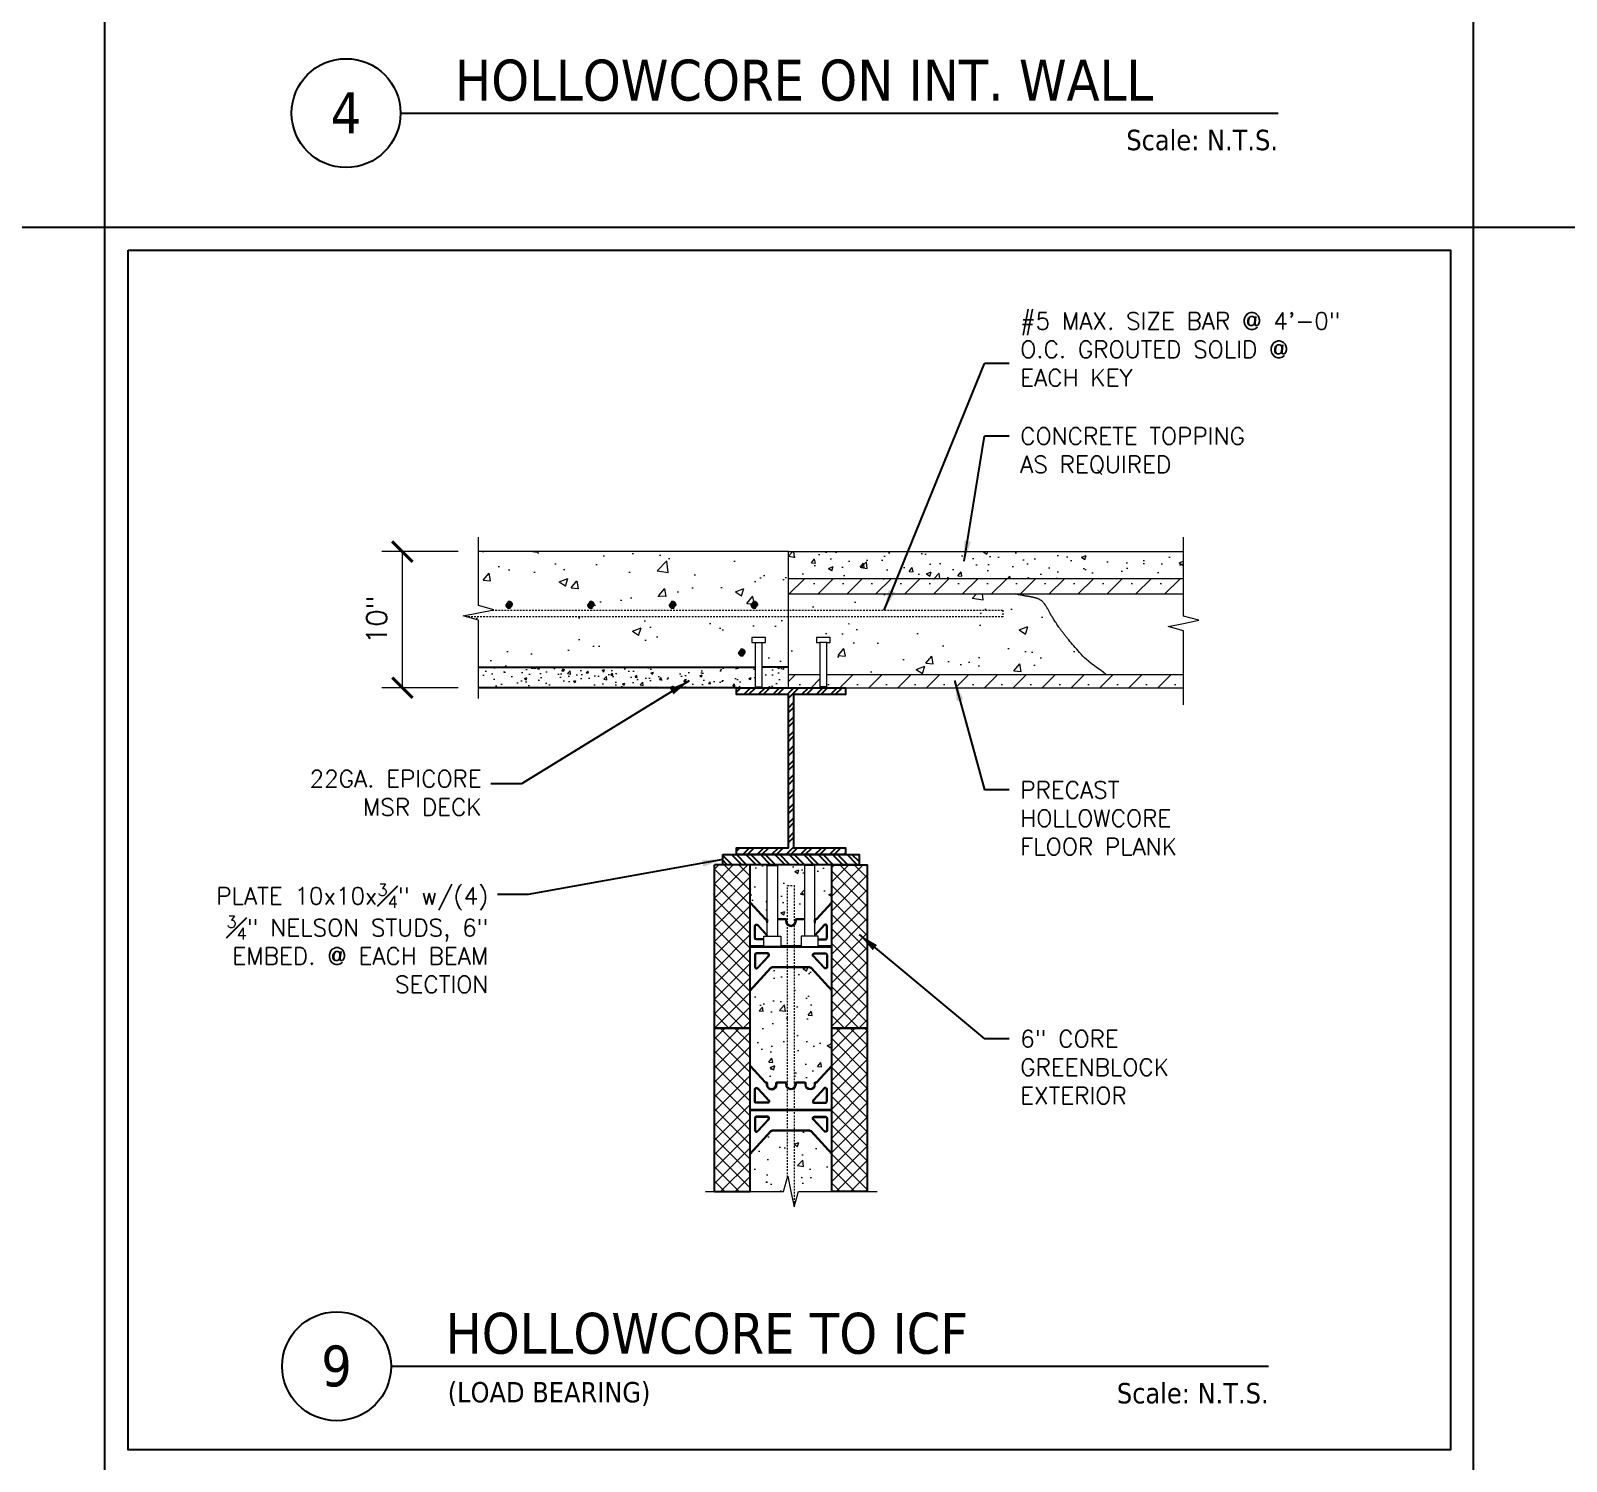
# Model space of a CAD drawing. Header units: inches. Extents: x 2268 to 2841, y -1100 to -676.
# Drawn here: x 2588.1 to 2700.9, y -903.5 to -798.4 of the extents above; entities that cross this region are included whole.
import ezdxf
from ezdxf.enums import TextEntityAlignment as Align

# ---------------------------------------------------------------- set-up
doc = ezdxf.new("R2010")
doc.units = ezdxf.units.IN
doc.header["$MEASUREMENT"] = 0
doc.linetypes.add('DASHED', pattern=[0.75, 0.5, -0.25])
doc.linetypes.add('HIDDEN2', pattern=[0.1875, 0.125, -0.0625])
for name, color, linetype, lineweight in [('A-DETL', 5, 'DASHED', 9), ('A-DETL-GENF', 3, 'Continuous', 9), ('A-DETL-LLIN', 3, 'Continuous', 9), ('Concrete', 3, 'Continuous', 20), ('form', 140, 'Continuous', 13), ('Rebar-V', 7, 'HIDDEN2', 15), ('S', 7, 'Continuous', 13)]:
    doc.layers.add(name, color=color, linetype=linetype, lineweight=lineweight)
for name, color, linetype in [('Anno', 4, 'Continuous'), ('Foam', 7, 'Continuous'), ('S-ANNO', 4, 'Continuous'), ('S-BEAM-STEL', 1, 'Continuous'), ('S-WALL-STEL', 2, 'Continuous'), ('Web', 6, 'Continuous')]:
    doc.layers.add(name, color=color, linetype=linetype)
doc.layers.add('NOPLOT', color=241, linetype='Continuous', plot=False)
doc.styles.add('ROMANS', font='romans.shx')
doc.styles.get("Standard").update_dxf_attribs({"font": 'romans.shx'})
doc.styles.add('Tahoma', font='TAHOMA.TTF')
doc.dimstyles.new('Dim016_Romans', dxfattribs={"dimscale": 16, "dimtxt": 0.09375, "dimasz": 0.09375, "dimexe": 0.09375, "dimexo": 0.09375, "dimgap": 0.0625, "dimtad": 1, "dimdec": 4, "dimzin": 3, "dimdsep": 46, "dimlunit": 4, "dimtxsty": 'ROMANS', "dimblk": 'ARCHTICK', "dimcen": 0, "dimadec": 0, "dimazin": 0, "dimtfac": 0.7, "dimtdec": 4, "dimtofl": 0, "dimtmove": 2, "dimatfit": 2, "dimfxl": 0, "dimtolj": 1, "dimtzin": 0, "dimlwd": 9, "dimlwe": 9, "dimarcsym": 0})
doc.dimstyles.new('IG-1', dxfattribs={"dimscale": 12, "dimtxt": 0.125, "dimasz": 0.125, "dimexe": 0.0625, "dimexo": 0.125, "dimgap": 0.0625, "dimtad": 1, "dimlfac": 1.0005, "dimzin": 9, "dimlunit": 4, "dimtxsty": 'Standard', "dimblk": 'ARCHTICK', "dimcen": 2.5, "dimadec": 0, "dimazin": 0, "dimtfac": 1, "dimtmove": 0, "dimatfit": 3, "dimfxl": 0, "dimfrac": 1, "dimarcsym": 0})
pattern_1 = [(45, (2638.3124, -871.67764), (-0.53033, 0.53033), []), (135, (2638.3124, -871.67764), (-0.53033, -0.53033), [])]
pattern_2 = [(50, (-3089.1923, -1593.8253), (3.5863009, -0.3137607), [0.375, -4.125]), (355, (-3089.1923, -1593.8253), (-0.6937567, 3.7609607), [0.3, -3.3]), (100.4514, (-3088.8934, -1593.8515), (2.892547, 3.4471977), [0.318701, -3.5057106]), (46.1842, (-3089.1923, -1592.8253), (5.3362052, -0.827595), [0.5625, -6.1875]), (96.6356, (-3088.7476, -1592.8943), (4.6733135, 4.8705894), [0.4780514, -5.258565]), (351.1842, (-3089.192, -1592.8253), (4.6733097, 4.870593), [0.45, -4.95]), (21, (-3088.6923, -1593.0753), (2.9845353, -2.0130945), [0.375, -4.125]), (326, (-3088.6923, -1593.0753), (1.2165767, 3.6257502), [0.3, -3.3]), (71.4514, (-3088.4436, -1593.243), (4.2011131, 1.6126525), [0.318701, -3.5057106]), (37.5, (-3089.1923, -1593.8253), (0.06079928, 1.66446927), [0, -3.26, 0, -3.35, 0, -3.3125]), (7.5, (-3089.1923, -1593.8253), (1.3153477, 1.97205856), [0, -1.91, 0, -3.185, 0, -1.2625]), (327.5, (-3090.3073, -1593.8253), (2.66911218, -0.11277436), [0, -1.25, 0, -3.9, 0, -5.175]), (317.5, (-3090.8073, -1593.8253), (2.9159308, 0.5005249), [0, -1.625, 0, -2.59, 0, -3.675])]
pattern_3 = [(45, (0, 0), (-0.53033, 0.53033), []), (135, (0, 0), (-0.53033, -0.53033), [])]

# ---------------------------------------------------------------- blocks, each defined once
blk = doc.blocks.new('Shear Connectors-Side - 1_2_-0-GreenBlock _ Lite Deck Typical Details')
at = {"layer": 'A-DETL-GENF'}
for p, q in [((0.5, 3.6875), (-0.5, 3.6875)), ((-0.5, 3.6875), (-0.5, 3.3125)), ((0.5, 3.3125), (0.5, 3.6875)), ((-0.5, 3.3125), (-0.25, 3.3125)), ((-0.25, 3.3125), (-0.25, 0.0625)), ((-0.25, 3.3125), (0.25, 3.3125)), ((0.25, 0.0625), (0.25, 3.3125)), ((0.25, 3.3125), (0.5, 3.3125)), ((-0.25, 0.0625), (-0.1875, 0)), ((-0.25, 0.0625), (0.25, 0.0625)), ((-0.1875, 0), (0.1875, 0)), ((0.1875, 0), (0.25, 0.0625))]:
    blk.add_line(p, q, dxfattribs=at)
blk = doc.blocks.new('Shear Connectors-Side - 1_2_-1-GreenBlock _ Lite Deck Typical Details')
at = {"layer": 'A-DETL-GENF'}
for p, q in [((-0.1875, 0), (-0.25, -0.0625)), ((0.1875, 0), (-0.1875, 0)), ((0.25, -0.0625), (0.1875, 0)), ((-0.25, -0.0625), (-0.25, -3.3125)), ((-0.25, -0.0625), (0.25, -0.0625)), ((0.25, -3.3125), (0.25, -0.0625)), ((-0.25, -3.3125), (-0.5, -3.3125)), ((-0.5, -3.3125), (-0.5, -3.6875)), ((-0.25, -3.3125), (0.25, -3.3125)), ((0.5, -3.3125), (0.25, -3.3125)), ((0.5, -3.6875), (0.5, -3.3125)), ((-0.5, -3.6875), (0.5, -3.6875))]:
    blk.add_line(p, q, dxfattribs=at)
blk = doc.blocks.new('G-BLK-6-IN')
at = {"layer": 'form'}
h = blk.add_hatch(dxfattribs=at)
h.set_pattern_fill('ANSI37,_O', color=256, scale=6)
h.set_pattern_definition(pattern_3)
h.paths.add_polyline_path([(2.62, 12), (0, 12), (0, 0), (2.62, 0)])
h = blk.add_hatch(dxfattribs=at)
h.set_pattern_fill('ANSI37,_O', color=256, scale=6)
h.set_pattern_definition(pattern_3)
h.paths.add_polyline_path([(8.62, 0), (11.25, 0), (11.25, 12), (8.62, 12)])
at = {"layer": 'Foam'}
for p, q in [((0, 0), (0, 12)), ((2.62, 12), (0, 12)), ((2.62, 0), (2.62, 12)), ((8.62, 0), (8.62, 12)), ((8.62, 12), (11.25, 12)), ((11.25, 0), (11.25, 12)), ((0, 0), (2.62, 0)), ((11.25, 0), (8.62, 0))]:
    blk.add_line(p, q, dxfattribs=at)
at = {"layer": 'Web'}
for p, q in [((2.62, 6.03), (8.62, 6.03)), ((2.62, 5.97), (8.62, 5.97))]:
    blk.add_line(p, q, dxfattribs=at)
for points in [[(2.62, 9.25), (3.73, 8.05, 0.209324), (3.78, 8.03), (3.8, 8.03, -0.414214), (3.87, 7.97), (3.87, 7.88, 0.01966), (3.87, 7.85, 0.01966)], [(2.62, 9.2), (3.71, 8.03, 0.209324), (3.78, 8), (3.8, 8, -0.414214), (3.84, 7.97), (3.84, 7.88, 0.045886), (3.84, 7.81, 0.045886)], [(3.84, 7.81, 0.912254), (4.59, 7.88), (4.59, 7.97, -0.414214), (4.62, 8), (5.22, 8, -0.414214), (5.25, 7.97), (5.25, 7.88, 1), (6, 7.88), (6, 7.97, -0.414214), (6.03, 8), (6.63, 8, -0.414214), (6.66, 7.97), (6.66, 7.88, 1), (7.41, 7.88), (7.41, 7.97, -0.414214), (7.45, 8), (7.47, 8, 0.209324), (7.54, 8.03), (8.62, 9.2)], [(3.87, 7.85, 0.961439), (4.55, 7.88), (4.55, 7.97, -0.414214), (4.62, 8.03), (5.22, 8.03, -0.414214), (5.28, 7.97), (5.28, 7.88, 1), (5.97, 7.88), (5.97, 7.97, -0.414214), (6.03, 8.03), (6.63, 8.03, -0.414214), (6.7, 7.97), (6.7, 7.88, 1), (7.38, 7.88), (7.38, 7.97, -0.414214), (7.45, 8.03), (7.47, 8.03, 0.209324), (7.52, 8.05), (8.62, 9.25)], [(3.5, 7.25), (3.99, 6.71, -0.653817), (3.9, 6.5), (3.09, 6.5, -0.414214), (2.97, 6.62), (2.97, 7.5, -0.682733), (3.19, 7.58), (3.5, 7.25)], [(3.48, 7.22), (3.97, 6.69, -0.653817), (3.9, 6.53), (3.09, 6.53, -0.414214), (3, 6.62), (3, 7.5, -0.682733), (3.16, 7.56), (3.48, 7.22)], [(2.6, 2.77), (4.15, 4.45, -0.209324), (4.27, 4.5), (6.98, 4.5, -0.209324), (7.1, 4.45), (8.62, 2.8)], [(2.62, 2.75), (4.17, 4.43, -0.209324), (4.27, 4.47), (6.98, 4.47, -0.209324), (7.08, 4.43), (8.62, 2.75)]]:
    blk.add_lwpolyline(points, format="xyb", dxfattribs=at)
for points in [[(8.06, 7.58), (7.26, 6.71, 0.653817), (7.35, 6.5), (8.16, 6.5, 0.414214), (8.28, 6.62), (8.28, 7.5, 0.682733)], [(8.09, 7.56), (7.28, 6.69, 0.653817), (7.35, 6.53), (8.16, 6.53, 0.414214), (8.25, 6.62), (8.25, 7.5, 0.682733)], [(3.19, 4.42), (3.99, 5.29, 0.653817), (3.9, 5.5), (3.09, 5.5, 0.414214), (2.97, 5.38), (2.97, 4.5, 0.682733)], [(3.16, 4.44), (3.97, 5.31, 0.653817), (3.9, 5.47), (3.09, 5.47, 0.414214), (3, 5.38), (3, 4.5, 0.682733)], [(8.06, 4.42), (7.26, 5.29, -0.653817), (7.35, 5.5), (8.16, 5.5, -0.414214), (8.28, 5.38), (8.28, 4.5, -0.682733)], [(8.09, 4.44), (7.28, 5.31, -0.653817), (7.35, 5.47), (8.16, 5.47, -0.414214), (8.25, 5.38), (8.25, 4.5, -0.682733)]]:
    blk.add_lwpolyline(points, format="xyb", close=True, dxfattribs=at)
blk = doc.blocks.new('A$C47181969')
at = {"layer": 'A-DETL-GENF'}
for p, q in [((-0.3125, 0), (-0.375, -0.0625)), ((0.3125, 0), (-0.3125, 0)), ((0.375, -0.0625), (0.3125, 0)), ((-0.375, -0.0625), (-0.375, -5.25)), ((0.375, -0.0625), (-0.375, -0.0625)), ((0.375, -5.25), (0.375, -0.0625)), ((-0.375, -5.25), (-0.625, -5.25)), ((-0.625, -5.25), (-0.625, -6)), ((0.375, -5.25), (-0.375, -5.25)), ((0.625, -5.25), (0.375, -5.25)), ((0.625, -6), (0.625, -5.25)), ((-0.625, -6), (0.625, -6))]:
    blk.add_line(p, q, dxfattribs=at)
blk = doc.blocks.new('_ArchTick')
at = {"color": 0, "linetype": 'ByBlock', "const_width": 0.15}
blk.add_lwpolyline([(-0.5, -0.5), (0.5, 0.5)], dxfattribs=at)
blk = doc.blocks.new('*D105')
at = {"layer": 'Defpoints', "color": 0, "ltscale": 0.5}
for p in [(2621, -836.68), (2615.4, -846.68), (2621, -846.68)]:
    blk.add_point(p, dxfattribs=at)
at = {"layer": 'S-ANNO', "color": 0, "lineweight": 9, "ltscale": 0.5}
for p, q in [((2619.5, -836.68), (2613.9, -836.68)), ((2615.4, -836.68), (2615.4, -846.68)), ((2619.5, -846.68), (2613.9, -846.68))]:
    blk.add_line(p, q, dxfattribs=at)
at = {"layer": 'S-ANNO', "color": 0, "lineweight": 9, "ltscale": 0.5, "xscale": 1.5, "yscale": 1.5, "zscale": 1.5}
for p, rotation in [((2615.4, -836.68), 90), ((2615.4, -846.68), 270)]:
    blk.add_blockref('_ArchTick', p, dxfattribs=dict(at, rotation=rotation))
at = {"layer": 'S-ANNO', "color": 0, "lineweight": -3, "ltscale": 0.5, "insert": (2613.51, -841.68), "char_height": 1.5, "attachment_point": 5, "rotation": 90, "style": 'ROMANS'}
blk.add_mtext('\\A1;10"', dxfattribs=at)
blk = doc.blocks.new('*U109')
blk.add_line((0.8423, -0.5126), (4.8696, -0.5126))
blk.add_circle((0.5923, -0.5126), 0.25)
at = {"style": 'Tahoma', "flags": 8}
blk.add_attdef('VIEWNAME', text='', height=0.1875, dxfattribs=at).set_placement((1.0922, -0.5109), align=Align.BOTTOM_LEFT)
blk.add_attdef('#', text='', height=0.1875, dxfattribs=at).set_placement((0.5922, -0.5109), align=Align.MIDDLE_CENTER)
blk.add_attdef('VPSCALE', text='', height=0.0938, dxfattribs=at).set_placement((4.8696, -0.589), align=Align.TOP_RIGHT)

msp = doc.modelspace()

# ---------------------------------------------------------------- hatches: boundary and pattern name
at = {"layer": 'A-DETL-GENF'}
h = msp.add_hatch(color=7, dxfattribs=at)
edge = h.paths.add_edge_path(flags=0)
edge.add_arc((2623.24966, -840.59377), 0.25, 180, 360)
edge.add_arc((2623.24966, -840.59377), 0.25, 0, 180)
h = msp.add_hatch(color=7, dxfattribs=at)
edge = h.paths.add_edge_path(flags=0)
edge.add_arc((2629.24966, -840.59377), 0.25, 180, 360)
edge.add_arc((2629.24966, -840.59377), 0.25, 0, 180)
h = msp.add_hatch(color=7, dxfattribs=at)
edge = h.paths.add_edge_path(flags=0)
edge.add_arc((2635.24966, -840.59377), 0.25, 180, 360)
edge.add_arc((2635.24966, -840.59377), 0.25, 0, 180)
h = msp.add_hatch(color=7, dxfattribs=at)
edge = h.paths.add_edge_path(flags=0)
edge.add_arc((2641.24966, -840.59377), 0.25, 180, 360)
edge.add_arc((2641.24966, -840.59377), 0.25, 0, 180)
h = msp.add_hatch(color=7, dxfattribs=at)
edge = h.paths.add_edge_path(flags=0)
edge.add_arc((2640.33621, -844.09377), 0.25, 180, 360)
edge.add_arc((2640.33621, -844.09377), 0.25, 0, 180)
at = {"layer": 'Concrete'}
h = msp.add_hatch(dxfattribs=at)
h.set_pattern_fill('AR-CONC,_O', color=256, scale=0.9)
h.set_pattern_definition([(50, (-3379.972, -1599.216), (6.4553416, -0.564769), [0.675, -7.425]), (355, (-3379.972, -1599.216), (-1.248762, 6.769729), [0.54, -5.94]), (100.4514, (-3379.434, -1599.263), (5.2065844, 6.204956), [0.573662, -6.310279]), (46.1842, (-3379.972, -1597.416), (9.605169, -1.489671), [1.0125, -11.1375]), (96.6356, (-3379.172, -1597.54), (8.411964, 8.767061), [0.860493, -9.465417]), (351.1842, (-3379.972, -1597.416), (8.411958, 8.767067), [0.81, -8.91]), (21, (-3379.072, -1597.866), (5.3721635, -3.62357), [0.675, -7.425]), (326, (-3379.072, -1597.866), (2.189838, 6.5263504), [0.54, -5.94]), (71.4514, (-3378.6244, -1598.168), (7.5620037, 2.9027745), [0.573662, -6.310279]), (37.5, (-3379.972, -1599.216), (0.1094387, 2.9960447), [0, -5.868, 0, -6.03, 0, -5.9625]), (7.5, (-3379.972, -1599.216), (2.3676258, 3.5497054), [0, -3.438, 0, -5.733, 0, -2.2725]), (327.5, (-3381.979, -1599.216), (4.8044019, -0.2029938), [0, -2.25, 0, -7.02, 0, -9.315]), (317.5, (-3382.879, -1599.216), (5.2486755, 0.9009448), [0, -2.925, 0, -4.662, 0, -6.615])])
h.paths.add_polyline_path([(2643.7473, -836.67764), (2620.9993, -836.67764), (2620.9993, -840.62977), (2622.12513, -840.94376), (2622.0032, -840.96877), (2643.7473, -840.96877)])
h.paths.add_polyline_path([(2635.49966, -840.59377, -1), (2634.99966, -840.59377, -1)], flags=16)
h.paths.add_polyline_path([(2641.49966, -840.59377, -1), (2640.99966, -840.59377, -1)], flags=16)
h.paths.add_polyline_path([(2629.49966, -840.59377, -1), (2628.99966, -840.59377, -1)], flags=16)
h.paths.add_polyline_path([(2623.49966, -840.59377, -1), (2622.99966, -840.59377, -1)], flags=16)
h.paths.add_polyline_path([(2643.7473, -841.46877), (2620.10027, -841.46877), (2620.9993, -841.71951), (2620.9993, -845.17764), (2641.31418, -845.17764), (2641.31418, -843.36514), (2641.06418, -843.36514), (2641.06418, -842.99014), (2642.06418, -842.99014), (2642.06418, -843.36514), (2641.81418, -843.36514), (2641.81418, -845.17764), (2643.7473, -845.17764)])
h.paths.add_polyline_path([(2640.58609, -844.09377, -1), (2640.08609, -844.09377, -1)], flags=16)
h = msp.add_hatch(dxfattribs=at)
h.set_pattern_fill('AR-CONC,_O', color=256, scale=0.5)
h.set_pattern_definition([(50, (-3089.8824, -1593.8253), (3.5863009, -0.3137607), [0.375, -4.125]), (355, (-3089.8824, -1593.8253), (-0.6937567, 3.7609607), [0.3, -3.3]), (100.4514, (-3089.5835, -1593.8515), (2.892547, 3.4471977), [0.318701, -3.5057106]), (46.1842, (-3089.8824, -1592.8253), (5.3362052, -0.827595), [0.5625, -6.1875]), (96.6356, (-3089.4377, -1592.8943), (4.6733135, 4.8705894), [0.4780514, -5.258565]), (351.1842, (-3089.8824, -1592.8253), (4.6733097, 4.870593), [0.45, -4.95]), (21, (-3089.3824, -1593.0753), (2.9845353, -2.0130945), [0.375, -4.125]), (326, (-3089.3824, -1593.0753), (1.2165767, 3.6257502), [0.3, -3.3]), (71.4514, (-3089.1337, -1593.243), (4.2011131, 1.6126525), [0.318701, -3.5057106]), (37.5, (-3089.8824, -1593.8253), (0.06079928, 1.66446927), [0, -3.26, 0, -3.35, 0, -3.3125]), (7.5, (-3089.8824, -1593.8253), (1.3153477, 1.97205856), [0, -1.91, 0, -3.185, 0, -1.2625]), (327.5, (-3090.9974, -1593.8253), (2.66911218, -0.11277436), [0, -1.25, 0, -3.9, 0, -5.175]), (317.5, (-3091.4974, -1593.8253), (2.9159308, 0.5005249), [0, -1.625, 0, -2.59, 0, -3.675])])
h.paths.add_polyline_path([(2672.75314, -836.67764), (2643.7473, -836.67764), (2643.7473, -838.67764), (2672.75314, -838.67764)])
h = msp.add_hatch(dxfattribs=at)
h.set_pattern_fill('SACNCR,_O', color=9, scale=16)
h.set_pattern_definition([(45, (-3379.9721, -1583.611), (-1.06066017, 1.06066017), []), (45, (-3378.9114, -1583.611), (-1.06066017, 1.06066017), [0, -1.5])])
h.paths.add_polyline_path([(2672.75314, -838.67764), (2643.7473, -838.67764), (2643.7473, -839.78764), (2672.75314, -839.78764)])
h.paths.add_polyline_path([(2672.75314, -845.69764), (2646.56069, -845.69764), (2646.56069, -846.61514), (2646.49819, -846.67764), (2647.93744, -846.67764), (2672.75314, -846.67764)])
h.paths.add_polyline_path([(2646.06069, -845.69764), (2643.7473, -845.69764), (2643.7473, -846.67764), (2646.12319, -846.67764), (2646.06069, -846.61514)])
h = msp.add_hatch(dxfattribs=at)
h.set_pattern_fill('AR-CONC,_O', color=256, scale=0.9)
h.set_pattern_definition([(50, (-2947.9265, -2359.5876), (6.4553416, -0.564769), [0.675, -7.425]), (355, (-2947.9265, -2359.5876), (-1.248762, 6.769729), [0.54, -5.94]), (100.4514, (-2947.3886, -2359.6346), (5.2065844, 6.204956), [0.573662, -6.310279]), (46.1842, (-2947.9265, -2357.7876), (9.605169, -1.489671), [1.0125, -11.1375]), (96.6356, (-2947.126, -2357.912), (8.411964, 8.767061), [0.860493, -9.465417]), (351.1842, (-2947.927, -2357.788), (8.411958, 8.767067), [0.81, -8.91]), (21, (-2947.0265, -2358.2376), (5.3721635, -3.62357), [0.675, -7.425]), (326, (-2947.0265, -2358.2376), (2.189838, 6.5263504), [0.54, -5.94]), (71.4514, (-2946.579, -2358.5395), (7.5620037, 2.9027745), [0.573662, -6.310279]), (37.5, (-2947.9265, -2359.5876), (0.1094387, 2.9960447), [0, -5.868, 0, -6.03, 0, -5.9625]), (7.5, (-2947.9265, -2359.5876), (2.3676258, 3.5497054), [0, -3.438, 0, -5.733, 0, -2.2725]), (327.5, (-2949.9335, -2359.5876), (4.8044019, -0.2029938), [0, -2.25, 0, -7.02, 0, -9.315]), (317.5, (-2950.8335, -2359.5876), (5.2486755, 0.9009448), [0, -2.925, 0, -4.662, 0, -6.615])])
edge = h.paths.add_edge_path()
edge.add_spline(control_points=[(2667.06033, -845.69764), (2666.61314, -845.30114), (2665.8483, -844.90056), (2665.15498, -844.10011), (2664.71903, -843.62256), (2664.39973, -843.24367), (2664.16982, -842.96265), (2664.01583, -842.767), (2663.87353, -842.5807), (2663.74119, -842.4038), (2663.61917, -842.23576), (2663.50804, -842.07597), (2663.40613, -841.92447), (2663.31154, -841.78138), (2663.22475, -841.64614), (2663.14642, -841.51814), (2663.07477, -841.39744), (2663.00785, -841.28413), (2662.94619, -841.17766), (2662.89055, -841.07743), (2662.83901, -840.9835), (2662.7973, -840.90928), (2662.76501, -840.85289), (2662.73527, -840.80019), (2662.69997, -840.73768), (2662.66486, -840.67763), (2662.63678, -840.63223), (2662.61567, -840.59984), (2662.59462, -840.56867), (2662.56749, -840.52924), (2662.52107, -840.46491), (2662.44982, -840.38071), (2662.36849, -840.30914), (2662.29931, -840.25923), (2662.24516, -840.22466), (2662.18816, -840.19307), (2662.12832, -840.16473), (2662.06614, -840.13891), (2662.00194, -840.1147), (2661.93551, -840.09254), (2661.86677, -840.07288), (2661.79605, -840.05484), (2661.72362, -840.03754), (2661.64936, -840.02143), (2661.57321, -840.00697), (2661.49546, -839.99325), (2661.41634, -839.97942), (2661.33579, -839.96593), (2661.25375, -839.95322), (2661.17048, -839.94041), (2661.08621, -839.92663), (2661.00089, -839.91228), (2660.88506, -839.893), (2660.68353, -839.85579), (2660.51216, -839.81661), (2660.3995, -839.78764)], knot_values=[0.205517539, 0.205517539, 0.205517539, 0.205517539, 2.001764059, 2.722664738, 3.367386286, 3.943657759, 4.208355354, 4.456704491, 4.690532782, 4.911632434, 5.119461188, 5.313501422, 5.495512588, 5.667211716, 5.828066014, 5.977565978, 6.117386591, 6.249161303, 6.372359477, 6.486464556, 6.593073416, 6.693767688, 6.741865847, 6.78802246, 6.875307402, 6.957225805, 6.996690961, 7.03544961, 7.073181792, 7.109549482, 7.179022346, 7.31114781, 7.439484838, 7.502847309, 7.56695346, 7.632100742, 7.698203337, 7.765481489, 7.834044684, 7.904005812, 7.975494948, 8.048498678, 8.122938948, 8.198889174, 8.276435166, 8.355440235, 8.43573921, 8.517393497, 8.600469078, 8.684782568, 8.770148059, 8.856641817, 8.944320708, 9.122440171, 9.471375827, 9.471375827, 9.471375827, 9.471375827], degree=3, periodic=0)
edge.add_line((2660.3995, -839.78764), (2643.7473, -839.78764))
edge.add_line((2643.7473, -839.78764), (2643.7473, -841.46877))
edge.add_line((2643.7473, -841.46877), (2658.4973, -841.46877))
edge.add_line((2658.4973, -841.46877), (2658.4973, -841.96877))
edge.add_line((2658.4973, -841.96877), (2643.7473, -841.96877))
edge.add_line((2643.7473, -841.96877), (2643.7473, -845.69764))
edge.add_line((2643.7473, -845.69764), (2645.37055, -845.69764))
edge.add_line((2645.37055, -845.69764), (2645.37055, -843.36514))
edge.add_line((2645.37055, -843.36514), (2645.12055, -843.36514))
edge.add_line((2645.12055, -843.36514), (2645.12055, -842.99014))
edge.add_line((2645.12055, -842.99014), (2646.12055, -842.99014))
edge.add_line((2646.12055, -842.99014), (2646.12055, -843.36514))
edge.add_line((2646.12055, -843.36514), (2645.87055, -843.36514))
edge.add_line((2645.87055, -843.36514), (2645.87055, -845.69764))
edge.add_line((2645.87055, -845.69764), (2667.06033, -845.69764))
h = msp.add_hatch(dxfattribs=at)
h.set_pattern_fill('AR-CONC,_O', color=256, scale=0.25)
h.set_pattern_definition([(50, (-2947.2364, -2359.5876), (1.79315046, -0.15688034), [0.1875, -2.0625]), (355, (-2947.2364, -2359.5876), (-0.34687833, 1.88048033), [0.15, -1.65]), (100.4514, (-2947.087, -2359.6006), (1.44627345, 1.72359886), [0.1593505, -1.7528553]), (46.1842, (-2947.2364, -2359.0876), (2.6681026, -0.4137975), [0.28125, -3.09375]), (96.6356, (-2947.014, -2359.122), (2.3366568, 2.4352947), [0.2390257, -2.6292825]), (351.1842, (-2947.2364, -2359.0876), (2.3366549, 2.4352965), [0.225, -2.475]), (21, (-2946.9864, -2359.2126), (1.49226763, -1.00654723), [0.1875, -2.0625]), (326, (-2946.9864, -2359.2126), (0.60828833, 1.8128751), [0.15, -1.65]), (71.4514, (-2946.862, -2359.2964), (2.10055657, 0.80632624), [0.1593505, -1.7528553]), (37.5, (-2947.2364, -2359.58756), (0.03039964, 0.832234635), [0, -1.63, 0, -1.675, 0, -1.65625]), (7.5, (-2947.2364, -2359.58756), (0.65767384, 0.98602928), [0, -0.955, 0, -1.5925, 0, -0.63125]), (327.5, (-2947.7939, -2359.58756), (1.33455609, -0.05638718), [0, -0.625, 0, -1.95, 0, -2.5875]), (317.5, (-2948.0439, -2359.5876), (1.45796542, 0.25026246), [0, -0.8125, 0, -1.295, 0, -1.8375])])
h.paths.add_polyline_path([(2643.43744, -845.17764), (2641.81418, -845.17764), (2641.81418, -846.61514), (2641.75168, -846.67764), (2643.43744, -846.67764)])
h.paths.add_polyline_path([(2641.31418, -845.17764), (2620.9993, -845.17764), (2620.9993, -846.67764), (2639.93744, -846.67764), (2641.37668, -846.67764), (2641.31418, -846.61514)])
h = msp.add_hatch(dxfattribs=at)
h.set_pattern_fill('AR-CONC,_O', color=256, scale=0.42)
h.set_pattern_definition([(50, (-2947.2364, -2359.5876), (3.0124928, -0.263559), [0.315, -3.465]), (355, (-2947.2364, -2359.5876), (-0.5827556, 3.159207), [0.252, -2.772]), (100.4514, (-2946.9854, -2359.6095), (2.4297394, 2.8956461), [0.2677088, -2.9447969]), (46.1842, (-2947.2364, -2358.7476), (4.4824124, -0.6951799), [0.4725, -5.1975]), (96.6356, (-2946.863, -2358.8055), (3.9255834, 4.091295), [0.4015632, -4.4171946]), (351.1842, (-2947.2364, -2358.7476), (3.92558, 4.091298), [0.378, -4.158]), (21, (-2946.8164, -2358.9576), (2.5070096, -1.6909993), [0.315, -3.465]), (326, (-2946.8164, -2358.9576), (1.0219244, 3.0456302), [0.252, -2.772]), (71.4514, (-2946.6075, -2359.0985), (3.528935, 1.3546281), [0.2677088, -2.9447969]), (37.5, (-2947.2364, -2359.5876), (0.0510714, 1.39815419), [0, -2.7384, 0, -2.814, 0, -2.7825]), (7.5, (-2947.2364, -2359.5876), (1.10489206, 1.6565292), [0, -1.6044, 0, -2.6754, 0, -1.0605]), (327.5, (-2948.173, -2359.5876), (2.24205423, -0.09473046), [0, -1.05, 0, -3.276, 0, -4.347]), (317.5, (-2948.593, -2359.5876), (2.4493819, 0.4204409), [0, -1.365, 0, -2.1756, 0, -3.087])])
h.paths.add_polyline_path([(2644.93744, -859.74014), (2644.99994, -859.67764), (2642.87494, -859.67764), (2642.93744, -859.74014), (2642.93744, -863.64639), (2643.53119, -863.64639, -0.414213562), (2643.59369, -863.70889), (2643.59369, -863.80264, 0.191401323), (2643.68744, -864.03857), (2643.68744, -861.20402), (2644.18744, -861.20402), (2644.18744, -864.03857, 0.191401323), (2644.28119, -863.80264), (2644.28119, -863.70889, -0.414213562), (2644.34369, -863.64639), (2644.93744, -863.64639)])
h.paths.add_polyline_path([(2646.93744, -859.67764), (2645.62494, -859.67764), (2645.68744, -859.74014), (2645.68744, -863.87467, 0.052826655), (2645.69507, -863.80264), (2645.69507, -863.70889, -0.414213562), (2645.75757, -863.64639), (2645.78507, -863.64639, 0.209323534), (2645.831, -863.62628), (2646.93744, -862.42764)])
h.paths.add_polyline_path([(2642.18744, -859.74014), (2642.24994, -859.67764), (2640.93744, -859.67764), (2640.93744, -862.42764), (2642.04387, -863.62628, 0.209323534), (2642.0898, -863.64639), (2642.1173, -863.64639, -0.414213562), (2642.1798, -863.70889), (2642.1798, -863.80264, 0.019659652), (2642.18087, -863.82964, 0.033132592), (2642.18744, -863.87467)])
h = msp.add_hatch(dxfattribs=at)
h.set_pattern_fill('AR-CONC,_O', color=256, scale=0.5)
h.set_pattern_definition(pattern_2)
h.paths.add_polyline_path([(2646.93744, -871.67764), (2646.93744, -868.92764), (2645.38802, -867.2491, 0.209323534), (2645.29617, -867.20889), (2644.18744, -867.20889), (2644.18744, -876.03857, 0.191401323), (2644.28119, -875.80264), (2644.28119, -875.70889, -0.414213562), (2644.34369, -875.64639), (2644.94507, -875.64639, -0.414213562), (2645.00757, -875.70889), (2645.00757, -875.80264, 1), (2645.69507, -875.80264), (2645.69507, -875.70889, -0.414213562), (2645.75757, -875.64639), (2645.78507, -875.64639, 0.209323534), (2645.831, -875.62628), (2646.93744, -874.42764)])
h.paths.add_polyline_path([(2643.68744, -867.20889), (2642.5787, -867.20889, 0.209323534), (2642.48685, -867.2491), (2640.93744, -868.92764), (2640.93744, -871.67764), (2640.93744, -874.42764), (2642.04387, -875.62628, 0.209323534), (2642.0898, -875.64639), (2642.1173, -875.64639, -0.414213562), (2642.1798, -875.70889), (2642.1798, -875.80264, 0.019659652), (2642.18087, -875.82964, 0.961438795), (2642.8673, -875.80264), (2642.8673, -875.70889, -0.414213562), (2642.9298, -875.64639), (2643.53119, -875.64639, -0.414213562), (2643.59369, -875.70889), (2643.59369, -875.80264, 0.191401323), (2643.68744, -876.03857)])
h = msp.add_hatch(dxfattribs=at)
h.set_pattern_fill('AR-CONC,_O', color=256, scale=0.5)
h.set_pattern_definition(pattern_2)
h.paths.add_polyline_path([(2646.93744, -880.92764), (2645.38802, -879.2491, 0.209323534), (2645.29617, -879.20889), (2644.18744, -879.20889), (2644.18744, -884.7349), (2644.4823, -883.67764), (2646.93744, -883.67764)])
h.paths.add_polyline_path([(2643.68744, -879.20889), (2642.5787, -879.20889, 0.209323534), (2642.48685, -879.2491), (2640.93744, -880.92764), (2640.93744, -883.67764), (2643.39257, -883.67764), (2643.68744, -882.62038)])
at = {"layer": 'form'}
h = msp.add_hatch(dxfattribs=at)
h.set_pattern_fill('ANSI37,_O', color=256, scale=6)
h.set_pattern_definition(pattern_1)
h.paths.add_polyline_path([(2640.93744, -859.67764), (2638.31244, -859.67764), (2638.31244, -871.67764), (2640.93744, -871.67764)])
h = msp.add_hatch(dxfattribs=at)
h.set_pattern_fill('ANSI37,_O', color=256, scale=6)
h.set_pattern_definition(pattern_1)
h.paths.add_polyline_path([(2646.93744, -871.67764), (2649.56244, -871.67764), (2649.56244, -859.67764), (2646.93744, -859.67764)])
at = {"layer": 'S-BEAM-STEL', "lineweight": -3, "ltscale": 0.5}
h = msp.add_hatch(dxfattribs=at)
h.set_pattern_fill('ANSI32', color=256, scale=2, style=0)
h.set_pattern_definition([(45, (-3264.3337, -1760.52006), (-0.53033009, 0.53033009), []), (45, (-3263.9802, -1760.52006), (-0.53033009, 0.53033009), [])])
h.paths.add_polyline_path([(2644.12494, -847.17764), (2647.93744, -847.17764), (2647.93744, -846.67764), (2646.49819, -846.67764), (2639.93744, -846.67764), (2639.93744, -847.17764), (2643.74994, -847.17764), (2643.74994, -858.42764), (2639.93744, -858.42764), (2639.93744, -858.92764), (2647.93744, -858.92764), (2647.93744, -858.42764), (2644.12494, -858.42764)])
h = msp.add_hatch(dxfattribs=at)
h.set_pattern_fill('ANSI32', color=256, scale=2, angle=90, style=0)
h.set_pattern_definition([(135, (-3089.19226, -1593.82535), (-0.53033009, -0.53033009), []), (135, (-3089.19226, -1593.4718), (-0.53033009, -0.53033009), [])])
h.paths.add_polyline_path([(2648.93744, -858.92764), (2638.93744, -858.92764), (2638.93744, -859.67764), (2648.93744, -859.67764)])

# ---------------------------------------------------------------- linework, layer by layer
at = {"layer": 'A-DETL'}
for p, q in [((2642.35961, -858.92764), (2640.96794, -858.92764)), ((2645.14026, -858.92764), (2642.73461, -858.92764)), ((2646.90693, -858.92764), (2645.51526, -858.92764))]:
    msp.add_line(p, q, dxfattribs=at)
for centre, start, end in [((2623.24966, -840.59377), 0, 180), ((2623.24966, -840.59377), 180, 0), ((2629.24966, -840.59377), 0, 180), ((2629.24966, -840.59377), 180, 0), ((2635.24966, -840.59377), 0, 180), ((2635.24966, -840.59377), 180, 0), ((2641.24966, -840.59377), 0, 180), ((2641.24966, -840.59377), 180, 0), ((2640.33609, -844.09377), 360, 180), ((2640.33609, -844.09377), 180, 360)]:
    msp.add_arc(centre, 0.25, start, end, dxfattribs=at)
at = {"layer": 'A-DETL-LLIN'}
for p, q in [((2643.7473, -836.67764), (2620.9993, -836.67764)), ((2643.7473, -846.67764), (2643.7473, -836.67764)), ((2643.7473, -846.67764), (2643.7473, -836.67764)), ((2643.7473, -836.67764), (2672.75314, -836.67764)), ((2639.93744, -846.67764), (2641.37668, -846.67764)), ((2639.93744, -846.67764), (2641.37668, -846.67764)), ((2641.75168, -846.67764), (2643.43744, -846.67764)), ((2644.43744, -846.67764), (2646.12319, -846.67764)), ((2646.49819, -846.67764), (2647.93744, -846.67764))]:
    msp.add_line(p, q, dxfattribs=at)
msp.add_open_spline([(2667.06033, -845.69764), (2666.61314, -845.30114), (2665.8483, -844.90056), (2665.15498, -844.10011), (2664.71903, -843.62256), (2664.39973, -843.24367), (2664.16982, -842.96265), (2664.01583, -842.767), (2663.87353, -842.5807), (2663.74119, -842.4038), (2663.61917, -842.23576), (2663.50804, -842.07597), (2663.40613, -841.92447), (2663.31154, -841.78138), (2663.22475, -841.64614), (2663.14642, -841.51814), (2663.07477, -841.39744), (2663.00785, -841.28413), (2662.94619, -841.17766), (2662.89055, -841.07743), (2662.83901, -840.9835), (2662.7973, -840.90928), (2662.76501, -840.85289), (2662.73527, -840.80019), (2662.69997, -840.73768), (2662.66486, -840.67763), (2662.63678, -840.63223), (2662.61567, -840.59984), (2662.59462, -840.56867), (2662.56749, -840.52924), (2662.52107, -840.46491), (2662.44982, -840.38071), (2662.36849, -840.30914), (2662.29931, -840.25923), (2662.24516, -840.22466), (2662.18816, -840.19307), (2662.12832, -840.16473), (2662.06614, -840.13891), (2662.00194, -840.1147), (2661.93551, -840.09254), (2661.86677, -840.07288), (2661.79605, -840.05484), (2661.72362, -840.03754), (2661.64936, -840.02143), (2661.57321, -840.00697), (2661.49546, -839.99325), (2661.41634, -839.97942), (2661.33579, -839.96593), (2661.25375, -839.95322), (2661.17048, -839.94041), (2661.08621, -839.92663), (2661.00089, -839.91228), (2660.88506, -839.893), (2660.68353, -839.85579), (2660.51216, -839.81661), (2660.3995, -839.78764)], degree=3, knots=[0.205517539, 0.205517539, 0.205517539, 0.205517539, 2.001764059, 2.722664738, 3.367386286, 3.943657759, 4.208355354, 4.456704491, 4.690532782, 4.911632434, 5.119461188, 5.313501422, 5.495512588, 5.667211716, 5.828066014, 5.977565978, 6.117386591, 6.249161303, 6.372359477, 6.486464556, 6.593073416, 6.693767688, 6.741865847, 6.78802246, 6.875307402, 6.957225805, 6.996690961, 7.03544961, 7.073181792, 7.109549482, 7.179022346, 7.31114781, 7.439484838, 7.502847309, 7.56695346, 7.632100742, 7.698203337, 7.765481489, 7.834044684, 7.904005812, 7.975494948, 8.048498678, 8.122938948, 8.198889174, 8.276435166, 8.355440235, 8.43573921, 8.517393497, 8.600469078, 8.684782568, 8.770148059, 8.856641817, 8.944320708, 9.122440171, 9.471375827, 9.471375827, 9.471375827, 9.471375827], dxfattribs=at)
at = {"layer": 'Anno'}
for points in [[(2659.96519, -822.85861), (2658.14799, -822.85861)], [(2659.96519, -828.20259), (2658.14799, -828.20259)], [(2624.1522, -853.74488), (2621.89076, -853.74488)], [(2659.96519, -854.18752), (2658.14799, -854.18752)], [(2624.6422, -861.86208), (2622.38076, -861.86208)], [(2659.96519, -872.47317), (2658.14799, -872.47317)]]:
    msp.add_lwpolyline(points, dxfattribs=at)
at = {"layer": 'Concrete'}
msp.add_line((2643.7473, -846.67764), (2643.7473, -836.67764), dxfattribs=at)
at = {"layer": 'Concrete', "color": 7}
for p, q in [((2672.75314, -838.67764), (2643.7473, -838.67764)), ((2643.7473, -839.78764), (2672.75314, -839.78764)), ((2643.7473, -845.69764), (2646.06069, -845.69764)), ((2646.56069, -845.69764), (2672.75314, -845.69764)), ((2647.93744, -846.67764), (2672.75314, -846.67764))]:
    msp.add_line(p, q, dxfattribs=at)
at = {"layer": 'Foam'}
for p, q in [((2638.31244, -871.67764), (2638.31244, -859.67764)), ((2640.93744, -859.67764), (2638.31244, -859.67764)), ((2640.93744, -871.67764), (2640.93744, -859.67764)), ((2646.93744, -871.67764), (2646.93744, -859.67764)), ((2646.93744, -859.67764), (2649.56244, -859.67764)), ((2649.56244, -871.67764), (2649.56244, -859.67764)), ((2638.31244, -871.67764), (2640.93744, -871.67764)), ((2649.56244, -871.67764), (2646.93744, -871.67764))]:
    msp.add_line(p, q, dxfattribs=at)
at = {"layer": 'NOPLOT'}
for p, q in [((2593.54222, -721.3446), (2593.54222, -1087.3446)), ((2694.02222, -721.3446), (2694.02222, -1087.3446)), ((2292.10222, -812.8446), (2794.50222, -812.8446))]:
    msp.add_line(p, q, dxfattribs=at)
at = {"layer": 'NOPLOT', "ltscale": 0.5}
msp.add_lwpolyline([(2595.26617, -814.53434), (2692.35715, -814.53434), (2692.35715, -902.6442), (2595.26617, -902.6442)], close=True, dxfattribs=at)
at = {"layer": 'Rebar-V', "color": 7}
for p, q in [((2643.68744, -882.62038), (2643.68744, -861.20402)), ((2643.68744, -861.20402), (2644.18744, -861.20402))]:
    msp.add_line(p, q, dxfattribs=at)
for points in [[(2622.0032, -840.96877), (2659.4973, -840.96877), (2659.4973, -841.46877), (2620.10027, -841.46877)], [(2644.18744, -884.7349), (2644.18744, -861.20402)]]:
    msp.add_lwpolyline(points, dxfattribs=at)
at = {"layer": 'S', "color": 7}
for points in [[(2620.9993, -847.47313), (2620.9993, -841.71951), (2619.87348, -841.40552), (2620.9993, -841.17464), (2622.12513, -840.94376), (2620.9993, -840.62977), (2620.9993, -835.61918)], [(2672.75314, -847.93634), (2672.75314, -842.50213), (2671.62731, -842.18814), (2672.75314, -841.95726), (2673.87897, -841.72639), (2672.75314, -841.41239), (2672.75314, -835.61523)], [(2637.66864, -883.67764), (2643.39257, -883.67764), (2643.70656, -882.55181), (2643.93744, -883.67764), (2644.16831, -884.80346), (2644.4823, -883.67764), (2650.27946, -883.67764)]]:
    msp.add_lwpolyline(points, dxfattribs=at)
at = {"layer": 'S-ANNO', "lineweight": -3, "ltscale": 0.5}
for p, q in [((2620.9993, -845.17764), (2641.31418, -845.17764)), ((2643.7473, -845.17764), (2641.81418, -845.17764)), ((2639.93744, -846.67764), (2620.9993, -846.67764))]:
    msp.add_line(p, q, dxfattribs=at)
at = {"layer": 'S-BEAM-STEL', "lineweight": -3, "ltscale": 0.5}
for points in [[(2639.93744, -846.67764), (2647.93744, -846.67764), (2647.93744, -847.17764), (2644.12494, -847.17764), (2644.12494, -858.42764), (2647.93744, -858.42764), (2647.93744, -858.92764), (2639.93744, -858.92764), (2639.93744, -858.42764), (2643.74994, -858.42764), (2643.74994, -847.17764), (2639.93744, -847.17764)], [(2638.93744, -858.92764), (2648.93744, -858.92764), (2648.93744, -859.67764), (2638.93744, -859.67764)]]:
    msp.add_lwpolyline(points, close=True, dxfattribs=at)
at = {"layer": 'Web'}
for p, q in [((2640.93744, -865.64639), (2641.93744, -865.64639)), ((2640.93744, -865.70889), (2646.93744, -865.70889)), ((2643.18744, -865.64639), (2644.68744, -865.64639)), ((2645.93744, -865.64639), (2646.93744, -865.64639))]:
    msp.add_line(p, q, dxfattribs=at)
for points in [[(2640.93744, -862.42764), (2642.04387, -863.62628, 0.209323534), (2642.0898, -863.64639), (2642.1173, -863.64639, -0.414213562), (2642.1798, -863.70889), (2642.1798, -863.80264, 0.019659652), (2642.18087, -863.82964, 0.019659652)], [(2640.93744, -862.47371), (2642.02091, -863.64748, 0.209323534), (2642.0898, -863.67764), (2642.1173, -863.67764, -0.414213562), (2642.14855, -863.70889), (2642.14855, -863.80264, 0.045886007), (2642.15484, -863.87103, 0.045886007)], [(2645.68744, -863.87467, 0.052826655), (2645.69507, -863.80264), (2645.69507, -863.70889, -0.414213562), (2645.75757, -863.64639), (2645.78507, -863.64639, 0.209323534), (2645.831, -863.62628), (2646.93744, -862.42764)], [(2645.68744, -863.96892, 0.115359427), (2645.72632, -863.80264), (2645.72632, -863.70889, -0.414213562), (2645.75757, -863.67764), (2645.78507, -863.67764, 0.209323534), (2645.85396, -863.64748), (2646.93744, -862.47371)], [(2642.93744, -863.64639), (2643.53119, -863.64639, -0.414213562), (2643.59369, -863.70889), (2643.59369, -863.80264, 1), (2644.28119, -863.80264), (2644.28119, -863.70889, -0.414213562), (2644.34369, -863.64639), (2644.93744, -863.64639)], [(2642.93744, -863.67764), (2643.53119, -863.67764, -0.414213562), (2643.56244, -863.70889), (2643.56244, -863.80264, 1), (2644.31244, -863.80264), (2644.31244, -863.70889, -0.414213562), (2644.34369, -863.67764), (2644.93744, -863.67764)], [(2641.93744, -865.17764), (2641.40619, -865.17764, -0.414213562), (2641.28119, -865.05264), (2641.28119, -864.17941, -0.682733241), (2641.49804, -864.09462), (2641.80906, -864.43156)], [(2641.93744, -865.14639), (2641.40619, -865.14639, -0.414213562), (2641.31244, -865.05264), (2641.31244, -864.17941, -0.682733241), (2641.47507, -864.11582), (2641.79405, -864.46137)], [(2642.15484, -863.87103, 0.069107607), (2642.18744, -863.96892, 0.069107607)], [(2642.18087, -863.82964, 0.033132592), (2642.18744, -863.87467, 0.033132592)], [(2645.93744, -865.17764), (2646.46869, -865.17764, 0.414213562), (2646.59369, -865.05264), (2646.59369, -864.17941, 0.682733241), (2646.37683, -864.09462), (2645.68744, -864.84147)], [(2645.93744, -865.14639), (2646.46869, -865.14639, 0.414213562), (2646.56244, -865.05264), (2646.56244, -864.17941, 0.682733241), (2646.3998, -864.11582), (2645.68744, -864.88754)], [(2640.91447, -868.90644), (2642.46389, -867.22791, -0.209323534), (2642.5787, -867.17764), (2645.29617, -867.17764, -0.209323534), (2645.41098, -867.22791), (2646.93744, -868.88157)], [(2640.93744, -868.92764), (2642.48685, -867.2491, -0.209323534), (2642.5787, -867.20889), (2645.29617, -867.20889, -0.209323534), (2645.38802, -867.2491), (2646.93744, -868.92764)]]:
    msp.add_lwpolyline(points, format="xyb", dxfattribs=at)
for points in [[(2641.79405, -864.46137), (2642.18744, -864.88754)], [(2641.80906, -864.43156), (2642.18744, -864.84147)]]:
    msp.add_lwpolyline(points, dxfattribs=at)
for points in [[(2641.49804, -867.26066), (2642.3041, -866.38742, 0.653817149), (2642.21225, -866.17764), (2641.40619, -866.17764, 0.414213562), (2641.28119, -866.30264), (2641.28119, -867.17587, 0.682733241)], [(2641.47507, -867.23946), (2642.28113, -866.36623, 0.653817149), (2642.21225, -866.20889), (2641.40619, -866.20889, 0.414213562), (2641.31244, -866.30264), (2641.31244, -867.17587, 0.682733241)], [(2646.37683, -867.26066), (2645.57077, -866.38742, -0.653817149), (2645.66262, -866.17764), (2646.46869, -866.17764, -0.414213562), (2646.59369, -866.30264), (2646.59369, -867.17587, -0.682733241)], [(2646.3998, -867.23946), (2645.59374, -866.36623, -0.653817149), (2645.66262, -866.20889), (2646.46869, -866.20889, -0.414213562), (2646.56244, -866.30264), (2646.56244, -867.17587, -0.682733241)]]:
    msp.add_lwpolyline(points, format="xyb", close=True, dxfattribs=at)

# ---------------------------------------------------------------- block references
ref = msp.add_blockref('*U109', (2601.79087, -796.27113), dxfattribs=dict(xscale=16, yscale=16, zscale=16))
ref.add_attrib('VPSCALE', 'Scale: N.T.S.', dxfattribs={"height": 1.5008, "style": 'Tahoma'}).set_placement((2679.70505, -805.69513), align=Align.TOP_RIGHT)
ref.add_attrib('VIEWNAME', 'HOLLOWCORE ON INT. WALL', dxfattribs={"height": 3, "style": 'Tahoma'}).set_placement((2619.26607, -804.44553), align=Align.BOTTOM_LEFT)
ref.add_attrib('#', '4', dxfattribs={"height": 3, "style": 'Tahoma'}).set_placement((2611.26607, -804.44553), align=Align.MIDDLE_CENTER)
ref = msp.add_blockref('*U109', (2601.09665, -888.31574), dxfattribs=dict(xscale=16, yscale=16, zscale=16))
ref.add_attrib('VPSCALE', 'Scale: N.T.S.', dxfattribs={"height": 1.5008, "style": 'Tahoma'}).set_placement((2679.01083, -897.73974), align=Align.TOP_RIGHT)
ref.add_attrib('VIEWNAME', 'HOLLOWCORE TO ICF', dxfattribs={"height": 3, "style": 'Tahoma'}).set_placement((2618.57185, -896.49014), align=Align.BOTTOM_LEFT)
ref.add_attrib('#', '9', dxfattribs={"height": 3, "style": 'Tahoma'}).set_placement((2610.57185, -896.49014), align=Align.MIDDLE_CENTER)
at = {"layer": 'form'}
msp.add_blockref('G-BLK-6-IN', (2638.31244, -883.67764), dxfattribs=at)
at = {"layer": 'S-BEAM-STEL', "lineweight": -3, "ltscale": 0.5, "xscale": -1}
msp.add_blockref('A$C47181969', (2642.56244, -859.67764), dxfattribs=at)
at = {"layer": 'S-BEAM-STEL', "lineweight": -3, "ltscale": 0.5}
msp.add_blockref('A$C47181969', (2645.31244, -859.67764), dxfattribs=at)
at = {"layer": 'S-WALL-STEL'}
msp.add_blockref('Shear Connectors-Side - 1_2_-0-GreenBlock _ Lite Deck Typical Details', (2641.56418, -846.67764), dxfattribs=at)
at = {"layer": 'S-WALL-STEL', "rotation": 180}
msp.add_blockref('Shear Connectors-Side - 1_2_-1-GreenBlock _ Lite Deck Typical Details', (2646.31069, -846.67764), dxfattribs=at)

# ---------------------------------------------------------------- texts
at = {"insert": (2618.73471, -897.66994), "char_height": 1.5, "width": 17.0707178, "attachment_point": 1, "style": 'Tahoma'}
msp.add_mtext('(LOAD BEARING)', dxfattribs=at)
at = {"layer": 'Anno', "char_height": 1.25, "style": 'ROMANS'}
for s, insert, width, attachment_point in [('#5 MAX. SIZE BAR @ 4\'-0" O.C. GROUTED SOLID @ EACH KEY', (2660.77373, -819.1166), 25.4922626, 1), ('CONCRETE TOPPING AS REQUIRED', (2660.77373, -827.56842), 19.1053055, 1), ('\\A1;22GA. EPICORE MSR DECK', (2621.22979, -852.7349), 17.9016719, 3), ('PRECAST HOLLOWCORE FLOOR PLANK', (2660.77373, -853.55335), 17.9800145, 1), ('\\A1;PLATE 10x10x{\\H0.7x;\\S3#4;}" w/(4) {\\H0.7x;\\S3#4;}" NELSON STUDS, 6" EMBED. @ EACH BEAM SECTION', (2621.71979, -861.09111), 22.1276435, 3), ('6" CORE GREENBLOCK EXTERIOR', (2660.77373, -871.839), 16.3001088, 1)]:
    msp.add_mtext(s, dxfattribs=dict(at, insert=insert, width=width, attachment_point=attachment_point))

# ---------------------------------------------------------------- dimensions: what is measured, and where the dimension line sits
at = {"layer": 'S-ANNO', "lineweight": -3, "ltscale": 0.5}
dim = msp.add_linear_dim(base=(2615.40446, -846.67764), p1=(2620.9993, -836.67764), p2=(2620.9993, -846.67764), angle=90, dimstyle='Dim016_Romans', override={"dimarcsym": 1}, dxfattribs=at)
dim.commit()
dim.dimension.update_dxf_attribs({"geometry": '*D105', "text_midpoint": (2613.51161, -841.67764)})

# ---------------------------------------------------------------- leaders
at = {"layer": 'Anno'}
for points in [[(2650.78746, -840.96877), (2658.14799, -822.85861)], [(2656.66424, -837.38609), (2658.14799, -828.20259)], [(2636.46193, -846.16908), (2624.1522, -853.74488)], [(2655.94908, -846.14893), (2658.14799, -854.18752)], [(2638.93744, -859.30264), (2624.6422, -861.86208)], [(2648.94834, -864.80528), (2658.14799, -872.47317)]]:
    msp.add_leader(points, dimstyle='IG-1', override={"dimgap": 0.0625, "dimtad": 0}, dxfattribs=at)

doc.saveas('drawing.dxf')
